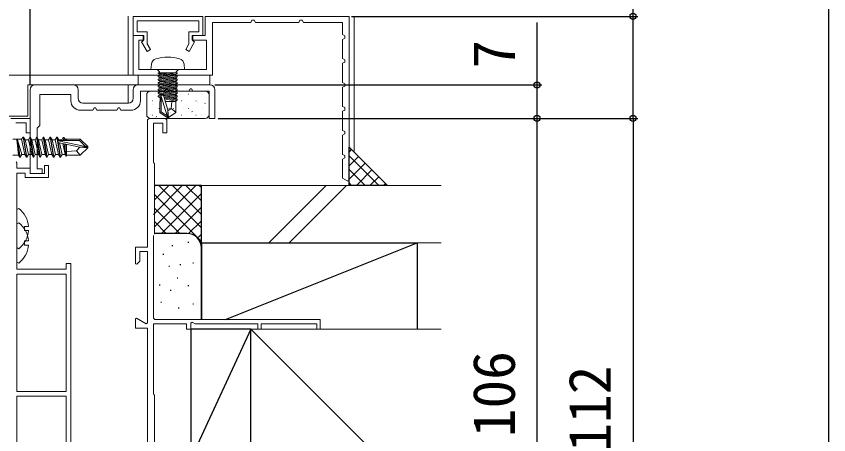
# Model space of a CAD drawing. Units: millimetres, scale not verified. Extents: x -525 to 525, y -783 to 778.
# Drawn here: x 355.6 to 525, y -396.8 to -309.5 of the extents above; entities that cross this region are included whole.
import ezdxf
from ezdxf.enums import TextEntityAlignment as Align

# ---------------------------------------------------------------- set-up
doc = ezdxf.new("R2010")
doc.units = ezdxf.units.MM
doc.header["$LTSCALE"] = 4
for name, color, linetype, lineweight in [('0-2_YKK_11', 211, 'Continuous', 18), ('0-3_YKK_11E', 4, 'Continuous', 18), ('0-5_YKK_13', 4, 'Continuous', 18), ('0-A_YSS_KE', 3, 'Continuous', 18)]:
    doc.layers.add(name, color=color, linetype=linetype, lineweight=lineweight)
for name, color, linetype in [('0-7_YKK_D', 6, 'Continuous'), ('0-8_YKK_ZWAK', 7, 'Continuous'), ('0-9_YSS_K', 3, 'Continuous')]:
    doc.layers.add(name, color=color, linetype=linetype)
doc.styles.add('ＭＳ ゴシック', font='')
doc.styles.get('ＭＳ ゴシック').set_extended_font_data('MS Gothic')

msp = doc.modelspace()

# ---------------------------------------------------------------- linework, layer by layer
at = {"layer": '0-2_YKK_11', "color": 7}
for p, q in [((367.499, -323.798), (359.499, -323.798)), ((368.499, -326.598), (368.499, -324.798)), ((379.999, -324.798), (379.999, -326.598)), ((395.999, -323.798), (380.999, -323.798)), ((378.999, -327.598), (369.499, -327.598))]:
    msp.add_line(p, q, dxfattribs=at)
at = {"layer": '0-2_YKK_11', "color": 1}
msp.add_lwpolyline([(394.499, -309.498), (379.999, -309.498), (379.999, -313.498), (382.099, -313.498), (382.099, -314.598), (381.726, -314.814), (382.871, -316.798), (383.564, -316.398), (382.899, -315.246), (382.899, -312.698), (380.799, -312.698), (380.799, -310.398), (393.699, -310.398), (393.699, -312.698), (391.599, -312.698), (391.599, -315.246), (390.934, -316.398), (391.626, -316.798), (392.772, -314.814), (392.399, -314.598), (392.399, -313.498), (394.499, -313.498)], close=True, dxfattribs=at)
for points in [[(424.999, -343.798), (424.999, -309.498), (394.999, -309.498), (394.999, -313.498), (392.299, -313.498), (392.299, -314.498), (395.299, -314.498), (395.299, -320.598), (381.199, -320.598), (381.199, -314.498), (382.199, -314.498), (382.199, -313.498), (379.999, -313.498), (379.999, -321.798), (396.499, -321.798), (396.499, -310.798), (404.499, -310.798), (404.754, -310.298), (405.244, -310.298), (405.499, -310.798), (414.499, -310.798), (414.754, -310.298), (415.244, -310.298), (415.499, -310.798), (423.599, -310.798), (423.599, -313.298), (424.099, -313.553), (424.099, -314.043), (423.599, -314.298), (423.599, -318.298), (424.099, -318.553), (424.099, -319.043), (423.599, -319.298), (423.599, -323.298), (424.099, -323.553), (424.099, -324.043), (423.599, -324.298), (423.599, -328.298), (424.099, -328.553), (424.099, -329.043)], [(424.099, -329.043), (423.599, -329.298), (423.599, -333.298), (424.099, -333.553), (424.099, -334.043), (423.599, -334.298), (423.599, -338.298), (424.099, -338.553), (424.099, -339.043), (423.599, -339.298), (423.599, -343.298), (424.579, -343.798), (424.999, -343.798)]]:
    msp.add_lwpolyline(points, dxfattribs=at)
at = {"layer": '0-2_YKK_11', "color": 7}
for points in [[(358.499, -324.798), (358.499, -342.298), (360.999, -342.298), (360.999, -341.298), (359.999, -341.298), (359.999, -332.798), (360.499, -332.298), (360.499, -325.798), (366.999, -325.798), (366.999, -327.098)], [(381.499, -327.098), (381.499, -325.098), (386.594, -325.098), (386.883, -324.598), (387.114, -324.598), (387.403, -325.098), (391.594, -325.098), (391.883, -324.598), (392.114, -324.598), (392.403, -325.098), (395.799, -325.098), (395.799, -330.798), (396.999, -330.798), (396.999, -324.798)], [(368.999, -329.098), (371.594, -329.098), (371.883, -328.598), (372.114, -328.598), (372.403, -329.098), (376.594, -329.098), (376.883, -328.598), (377.114, -328.598), (377.403, -329.098), (379.499, -329.098)]]:
    msp.add_lwpolyline(points, dxfattribs=at)
at = {"layer": '0-2_YKK_11'}
for points in [[(355.499, -331.697), (357.699, -331.697), (357.699, -333.797), (358.499, -333.797), (358.499, -330.797), (354.499, -330.797)], [(366.999, -420.497), (366.999, -361.097), (365.999, -361.097), (365.999, -362.297), (355.699, -362.297), (355.699, -342.197), (357.499, -342.197), (357.499, -343.097), (362.299, -343.097), (362.299, -340.597), (361.499, -340.597), (361.499, -342.297), (358.499, -342.297), (358.499, -341.197), (355.699, -341.197), (355.699, -340.097), (355.579, -339.857)]]:
    msp.add_lwpolyline(points, dxfattribs=at)
for points in [[(355.699, -387.797), (355.699, -363.297), (365.999, -363.297), (365.999, -387.797)], [(365.999, -388.797), (365.999, -419.297), (359.399, -419.297), (359.399, -418.297), (355.699, -418.297), (355.699, -388.797)]]:
    msp.add_lwpolyline(points, close=True, dxfattribs=at)
at = {"layer": '0-2_YKK_11', "color": 7}
for centre, radius, start, end in [((359.499, -324.798), 1, 90.00001, 179.99999), ((367.499, -324.798), 1, 0.00001, 89.99999), ((380.999, -324.798), 1, 90.00001, 179.99999), ((395.999, -324.798), 1, 0.00001, 89.99999), ((369.499, -326.598), 1, 180.00001, 269.99999), ((378.999, -326.598), 1, 270.00001, 359.99999), ((368.999, -327.098), 2, 180.00001, 269.99999), ((379.499, -327.098), 2, 270.00001, 359.99999)]:
    msp.add_arc(centre, radius, start, end, dxfattribs=at)
at = {"layer": '0-3_YKK_11E'}
msp.add_line((383.299, -330.797), (386.699, -330.797), dxfattribs=at)
for points in [[(382.999, -345.689), (382.999, -331.097), (383.299, -330.797)], [(386.699, -330.797), (386.999, -331.097), (386.999, -333.797), (386.199, -333.797), (386.199, -331.797), (384.199, -331.797), (384.199, -339.924), (384.299, -340.097), (384.399, -340.27), (384.399, -354.924)], [(380.699, -372.516), (382.699, -373.671), (382.999, -373.498), (382.999, -358.601), (381.399, -358.601), (381.399, -360.581), (380.746, -361.234), (380.499, -361.132), (380.499, -357.701), (382.999, -357.701), (382.999, -344.797)], [(384.199, -355.27), (384.199, -372.497), (384.499, -372.797)], [(382.999, -399.197), (382.999, -374.601), (380.499, -374.601), (380.499, -372.632), (380.699, -372.516)], [(384.499, -372.797), (418.997, -372.797), (418.997, -374.797), (418.297, -374.797), (418.297, -373.697), (406.697, -373.697), (406.697, -374.797), (405.997, -374.797), (405.997, -373.697), (392.899, -373.697), (392.299, -373.351), (391.999, -373.524), (391.999, -374.797), (391.099, -374.797), (391.099, -373.697), (384.199, -373.697), (384.199, -388.251), (384.299, -388.424), (384.399, -388.597), (384.399, -398.597)]]:
    msp.add_lwpolyline(points, dxfattribs=at)
at = {"layer": '0-5_YKK_13'}
for p, q in [((378.94, -309.439), (378.94, -321.798)), ((426.058, -337.859), (426.058, -309.439)), ((390.601, -319.479), (390.699, -320.598)), ((380.999, -321.798), (348.999, -321.798)), ((385.22, -321.298), (389.178, -321.298)), ((385.22, -321.298), (385.22, -321.385)), ((385.599, -321.692), (385.599, -321.604)), ((388.684, -321.298), (389.178, -321.385)), ((388.799, -321.692), (388.799, -321.604)), ((385.22, -321.911), (385.22, -322.085)), ((385.22, -323.311), (385.22, -323.485)), ((385.599, -322.392), (385.599, -322.304)), ((385.599, -323.092), (385.599, -323.004)), ((389.178, -322.611), (389.178, -322.785)), ((357.999, -323.798), (357.999, -329.824)), ((357.999, -323.798), (380.999, -323.798)), ((378.94, -323.798), (378.94, -327.598)), ((394.999, -325.098), (383.599, -325.098)), ((385.22, -324.011), (389.178, -324.711)), ((385.22, -324.711), (389.178, -325.411)), ((385.599, -323.792), (385.599, -323.704)), ((385.599, -324.492), (385.599, -324.404)), ((385.599, -325.192), (385.599, -325.104)), ((382.799, -325.898), (382.799, -329.998)), ((383.409, -325.362), (383.419, -325.359)), ((385.22, -325.411), (389.178, -326.111)), ((385.36, -325.75), (385.41, -325.75)), ((385.599, -325.892), (385.599, -325.804)), ((385.599, -327.298), (385.599, -326.504)), ((385.64, -325.972), (385.724, -325.917)), ((386.376, -326.315), (389.178, -326.811)), ((386.431, -326.5), (389.178, -326.985)), ((386.49, -326.699), (388.799, -327.204)), ((388.4, -325.75), (388.45, -325.75)), ((389.919, -325.898), (389.928, -325.895)), ((391.44, -325.75), (391.49, -325.75)), ((394.48, -325.75), (394.53, -325.75)), ((395.799, -329.998), (395.799, -325.898)), ((383.935, -327.125), (383.985, -327.125)), ((384.055, -327.974), (384.065, -327.971)), ((386.799, -327.003), (386.808, -327)), ((386.975, -327.125), (387.025, -327.125)), ((390.015, -327.125), (390.065, -327.125)), ((390.565, -328.51), (390.574, -328.507)), ((393.055, -327.125), (393.105, -327.125)), ((393.308, -327.539), (393.317, -327.535)), ((394.937, -327.654), (395.02, -327.599)), ((383.935, -330.115), (383.985, -330.115)), ((385.36, -328.74), (385.41, -328.74)), ((386.975, -330.115), (387.025, -330.115)), ((387.049, -330.236), (387.049, -330.598)), ((388.849, -329.586), (387.349, -330.598)), ((387.445, -328.695), (387.528, -328.64)), ((387.775, -329.498), (387.784, -329.495)), ((388.849, -329.51), (387.899, -328.698)), ((388.4, -328.74), (388.45, -328.74)), ((390.015, -330.115), (390.065, -330.115)), ((391.44, -328.74), (391.49, -328.74)), ((392.248, -329.434), (392.331, -329.379)), ((393.055, -330.115), (393.105, -330.115)), ((394.284, -330.034), (394.293, -330.031)), ((394.48, -328.74), (394.53, -328.74)), ((383.599, -330.798), (394.999, -330.798)), ((384.654, -330.603), (384.664, -330.6)), ((384.756, -330.475), (384.839, -330.42)), ((356.703, -335.123), (354.899, -335.123)), ((355.849, -335.298), (356.449, -338.898)), ((357.149, -334.698), (357.466, -335.248)), ((359.149, -338.898), (358.449, -334.698)), ((358.549, -334.698), (359.249, -338.898)), ((359.949, -334.698), (360.649, -338.898)), ((361.249, -334.698), (360.931, -335.248)), ((362.649, -334.698), (362.749, -334.698)), ((364.149, -334.698), (364.466, -335.248)), ((365.166, -335.401), (365.131, -335.248)), ((365.49, -335.398), (365.391, -334.798)), ((365.723, -335.398), (365.606, -334.798)), ((366.099, -335.398), (366.099, -335.098)), ((368.949, -335.098), (368.824, -335.398)), ((364.376, -335.466), (370.074, -336.648)), ((365.314, -336.059), (365.831, -338.348)), ((366.099, -337.332), (365.875, -336.18)), ((366.099, -336.222), (366.099, -338.498)), ((370.499, -336.948), (368.949, -338.498)), ((356.043, -338.473), (354.899, -338.473)), ((357.749, -338.898), (357.431, -338.348)), ((357.849, -338.898), (358.166, -338.348)), ((359.149, -338.898), (358.831, -338.348)), ((359.566, -338.348), (360.231, -338.348)), ((360.966, -338.348), (361.631, -338.348)), ((363.349, -338.898), (363.031, -338.348)), ((364.849, -338.898), (365.166, -338.348)), ((366.128, -338.498), (366.033, -338.698)), ((363.349, -338.898), (363.449, -338.898)), ((356.141, -349.604), (355.699, -349.821)), ((356.141, -352.604), (355.699, -352.821))]:
    msp.add_line(p, q, dxfattribs=at)
for points in [[(390.699, -320.598), (383.699, -320.598), (383.797, -319.479)], [(385.469, -321.298), (385.469, -321.098), (384.969, -320.598)], [(388.799, -322.392), (388.799, -322.304), (389.178, -322.085), (385.22, -321.385), (385.599, -321.604), (388.799, -322.304)], [(385.713, -321.298), (389.178, -321.911), (389.178, -322.085)], [(386.998, -321.298), (388.799, -321.692), (389.178, -321.911)], [(389.178, -321.298), (389.178, -321.385), (388.799, -321.604), (387.4, -321.298)], [(388.929, -321.298), (388.929, -321.098), (389.429, -320.598)], [(388.799, -323.092), (388.799, -323.004), (389.178, -322.785), (385.22, -322.085), (385.599, -322.304), (388.799, -323.004)], [(389.178, -324.011), (388.799, -323.792), (388.799, -323.704), (389.178, -323.485), (389.178, -323.311), (385.22, -322.611), (385.599, -322.392), (388.799, -323.092), (389.178, -323.311)], [(389.178, -323.485), (385.22, -322.785), (385.22, -322.611)], [(385.22, -322.785), (385.599, -323.004), (388.799, -323.704)], [(388.799, -327.292), (388.799, -327.204), (389.178, -326.985), (389.178, -326.811), (388.799, -326.592), (388.799, -326.504), (389.178, -326.285), (389.178, -326.111), (388.799, -325.892), (388.799, -325.804), (389.178, -325.585), (389.178, -325.411), (388.799, -325.192), (388.799, -325.104), (389.178, -324.885), (389.178, -324.711), (388.799, -324.492), (388.799, -324.404), (389.178, -324.185), (389.178, -324.011), (385.22, -323.311), (385.599, -323.092), (388.799, -323.792)], [(389.178, -324.185), (385.22, -323.485), (385.599, -323.704), (388.799, -324.404)], [(385.22, -324.011), (385.599, -323.792), (388.799, -324.492)], [(389.178, -324.885), (385.22, -324.185), (385.22, -324.011)], [(385.22, -324.185), (385.599, -324.404), (388.799, -325.104)], [(385.22, -324.711), (385.599, -324.492), (388.799, -325.192)], [(389.178, -325.585), (385.22, -324.885), (385.22, -324.711)], [(385.22, -324.885), (385.599, -325.104), (388.799, -325.804)], [(385.22, -325.411), (385.599, -325.192), (388.799, -325.892)], [(389.178, -326.285), (385.22, -325.585), (385.22, -325.411)], [(385.22, -325.585), (385.599, -325.804), (388.799, -326.504)], [(385.22, -326.111), (385.599, -325.892), (388.799, -326.592)], [(385.85, -326.222), (385.22, -326.111), (385.22, -326.285)], [(385.849, -326.559), (385.599, -326.504), (385.22, -326.285), (385.849, -326.397)], [(385.849, -326.246), (387.049, -330.236), (385.849, -329.393), (385.849, -326.026), (386.276, -325.978), (387.199, -329.092), (387.199, -330.598)], [(385.849, -327.298), (385.549, -327.298), (385.549, -329.586), (385.849, -329.393)], [(386.667, -327.298), (388.849, -327.298), (388.849, -329.586)], [(388.039, -327.298), (387.899, -328.698), (387.199, -329.199)], [(348.56, -330.298), (349.06, -330.298), (357.999, -330.298), (357.999, -329.824)], [(385.549, -329.586), (387.049, -330.598), (387.349, -330.598), (387.199, -329.092)], [(355.749, -335.298), (355.849, -335.298), (356.766, -338.348)], [(356.349, -338.898), (356.449, -338.898), (356.766, -338.348), (357.431, -338.348), (356.703, -335.123), (357.049, -334.698), (357.149, -334.698), (357.849, -338.898), (357.749, -338.898), (357.049, -334.698)], [(358.131, -335.248), (358.449, -334.698), (358.549, -334.698), (358.866, -335.248), (359.531, -335.248), (359.849, -334.698), (359.949, -334.698), (360.266, -335.248), (360.931, -335.248), (361.631, -338.348), (361.949, -338.898), (362.049, -338.898), (361.349, -334.698), (361.249, -334.698), (361.949, -338.898)], [(359.149, -338.898), (359.249, -338.898), (359.566, -338.348), (359.216, -336.798), (358.866, -335.248)], [(359.531, -335.248), (360.231, -338.348), (360.549, -338.898), (359.849, -334.698)], [(360.549, -338.898), (360.649, -338.898), (360.966, -338.348), (360.616, -336.798), (360.266, -335.248)], [(362.049, -338.898), (362.366, -338.348), (362.016, -336.798), (361.666, -335.248), (361.349, -334.698)], [(361.666, -335.248), (362.331, -335.248), (363.031, -338.348), (362.366, -338.348)], [(363.349, -338.898), (362.649, -334.698), (362.331, -335.248)], [(363.066, -335.248), (363.416, -336.798), (363.766, -338.348)], [(364.749, -338.898), (364.049, -334.698), (363.731, -335.248)], [(364.301, -335.612), (364.149, -334.698), (364.049, -334.698)], [(365.9, -335.398), (365.866, -335.248), (365.606, -334.798), (365.391, -334.798), (365.131, -335.248), (364.466, -335.248), (364.501, -335.402)], [(365.779, -335.098), (368.949, -335.098), (370.499, -336.648)], [(366.099, -337.698), (368.145, -337.54), (368.877, -336.798), (364.276, -335.844), (364.326, -335.398), (368.824, -335.398), (370.074, -336.648), (370.499, -336.648), (370.499, -336.948), (368.877, -336.798), (370.499, -336.798)], [(364.325, -335.758), (364.849, -338.898), (364.749, -338.898), (364.431, -338.348)], [(365.608, -336.12), (366.033, -338.698), (365.831, -338.348), (365.166, -338.348), (364.816, -336.798), (364.617, -335.914)], [(366.099, -338.498), (368.949, -338.498), (368.145, -337.54)], [(355.699, -349.821), (355.699, -357.773), (356.141, -357.99)], [(355.699, -352.821), (355.699, -360.773), (356.141, -360.99)], [(358.181, -354.222), (357.299, -354.222), (357.299, -353.372), (358.181, -353.372)], [(358.181, -357.222), (357.299, -357.222), (357.299, -356.372), (358.181, -356.372)]]:
    msp.add_lwpolyline(points, dxfattribs=at)
for points in [[(395.999, -321.798), (380.999, -321.798), (380.999, -323.798), (395.999, -323.798)], [(385.22, -321.911), (389.178, -322.611), (388.799, -322.392), (385.599, -321.692)], [(355.749, -335.298), (356.043, -338.473), (356.349, -338.898)], [(358.131, -335.248), (358.831, -338.348), (358.166, -338.348), (357.466, -335.248)], [(363.066, -335.248), (363.731, -335.248), (364.431, -338.348), (363.766, -338.348), (363.449, -338.898), (362.749, -334.698)]]:
    msp.add_lwpolyline(points, close=True, dxfattribs=at)
for centre, radius, start, end in [((385.092, -319.592), 1.3, 105.88082, 174.99999), ((387.199, -326.998), 9, 74.11914, 105.88082), ((389.306, -319.592), 1.3, 4.99997, 74.11914), ((383.599, -325.898), 0.8, 90, 180), ((394.999, -325.898), 0.8, 360, 90), ((383.599, -329.998), 0.8, 180, 270), ((394.999, -329.998), 0.8, 270, 360), ((352.899, -353.797), 5.3, 4.5994, 52.28593), ((352.899, -356.797), 5.3, 4.5994, 52.28593), ((352.899, -353.797), 5.3, 307.71409, 355.40056), ((352.899, -356.797), 5.3, 307.71409, 355.40056)]:
    msp.add_arc(centre, radius, start, end, dxfattribs=at)
at = {"layer": '0-7_YKK_D'}
for p, q in [((358.499, -323.798), (358.499, -287.439)), ((358.499, -323.798), (358.499, -287.439)), ((425.499, -309.498), (485.199, -309.498)), ((396.999, -323.798), (465.199, -323.798)), ((397.699, -330.798), (465.199, -330.798)), ((397.699, -330.798), (485.199, -330.798)), ((397.699, -330.798), (465.199, -330.798)), ((397.699, -330.798), (485.199, -330.798)), ((464.199, -436.797), (464.199, -330.798)), ((484.199, -330.798), (484.199, -442.797))]:
    msp.add_line(p, q, dxfattribs=at)
for points in [[(484.199, -330.798), (484.199, -309.498), (484.199, -274.994)], [(464.199, -330.798), (464.199, -323.798), (464.199, -310.771)]]:
    msp.add_lwpolyline(points, dxfattribs=at)
for centre in [(484.199, -309.498), (464.199, -323.798), (464.199, -330.798), (464.199, -330.798), (484.199, -330.798), (484.199, -330.798)]:
    msp.add_circle(centre, 0.637, dxfattribs=at)
at = {"layer": '0-8_YKK_ZWAK'}
msp.add_lwpolyline([(-525, -782.8), (525, -782.8), (525, 747.2)], dxfattribs=at)
at = {"layer": '0-9_YSS_K'}
for p, q in [((424.999, -337.834), (425.516, -337.317)), ((431.189, -344.8), (424.999, -338.609)), ((424.999, -340.663), (426.93, -338.731)), ((424.999, -343.491), (428.345, -340.146)), ((428.361, -344.8), (424.999, -341.438)), ((426.519, -344.8), (429.759, -341.56)), ((429.347, -344.8), (431.173, -342.974)), ((384.199, -350.829), (390.228, -344.8)), ((394.199, -344.8), (384.399, -344.8)), ((384.399, -353.458), (393.056, -344.8)), ((384.399, -347.801), (387.4, -344.8)), ((384.399, -344.972), (384.571, -344.8)), ((385.341, -344.8), (394.199, -353.658)), ((388.169, -344.8), (394.199, -350.829)), ((390.997, -344.8), (394.199, -348.001)), ((393.826, -344.8), (394.199, -345.172)), ((394.199, -357.8), (394.199, -344.8)), ((408.241, -356.8), (420.241, -344.8)), ((424.483, -344.8), (412.483, -356.8)), ((425.533, -344.8), (424.999, -344.266)), ((432.176, -344.8), (432.587, -344.388)), ((384.399, -346.686), (394.199, -356.486)), ((385.885, -354.8), (394.199, -346.486)), ((384.399, -349.515), (389.684, -354.8)), ((388.713, -354.8), (394.199, -349.315)), ((391.524, -354.817), (394.199, -352.143)), ((384.399, -352.343), (386.855, -354.8)), ((391.199, -354.8), (384.399, -354.8)), ((393.404, -355.766), (394.199, -354.971)), ((388.055, -357.295), (388.255, -357.295)), ((391.393, -356.628), (391.593, -356.628)), ((394.199, -356.8), (394.199, -372.797)), ((394.199, -356.8), (439.199, -356.8)), ((399.206, -372.797), (439.199, -356.8)), ((439.199, -356.8), (439.199, -374.8)), ((394.199, -372.797), (394.199, -357.8)), ((386.199, -359.126), (386.399, -359.126)), ((387.388, -361.635), (387.588, -361.635)), ((389.724, -361.301), (389.924, -361.301)), ((392.395, -360.967), (392.595, -360.967)), ((389.122, -364.094), (389.322, -364.094)), ((385.415, -365.555), (385.615, -365.555)), ((391.393, -365.64), (391.593, -365.64)), ((387.722, -366.642), (387.922, -366.642)), ((385.719, -369.148), (385.919, -369.148)), ((389.391, -370.314), (389.591, -370.314)), ((392.395, -369.482), (392.595, -369.482)), ((404.499, -374.8), (391.999, -401.8)), ((404.499, -374.8), (444.199, -414.5))]:
    msp.add_line(p, q, dxfattribs=at)
for points in [[(424.999, -344.8), (424.999, -336.8), (432.999, -344.8)], [(404.499, -374.8), (391.999, -374.8), (391.999, -401.8), (404.499, -401.8)]]:
    msp.add_lwpolyline(points, close=True, dxfattribs=at)
msp.add_arc((391.199, -357.8), 3, 0, 90, dxfattribs=at)
at = {"layer": '0-A_YSS_KE'}
msp.add_line((444.199, -356.8), (394.199, -356.8), dxfattribs=at)
for points in [[(444.199, -344.8), (394.199, -344.8), (394.199, -356.8)], [(444.199, -479.8), (404.499, -479.8), (404.499, -374.8), (444.199, -374.8)]]:
    msp.add_lwpolyline(points, dxfattribs=at)

# ---------------------------------------------------------------- texts
at = {"layer": '0-7_YKK_D', "style": 'ＭＳ ゴシック'}
for s, p in [('7', (462.199, -320.407)), ('106', (462.199, -397.332)), ('112', (482.199, -400.366))]:
    msp.add_text(s, height=8.798, rotation=90, dxfattribs=at).set_placement(p, align=Align.BOTTOM_LEFT)

doc.saveas('drawing.dxf')
